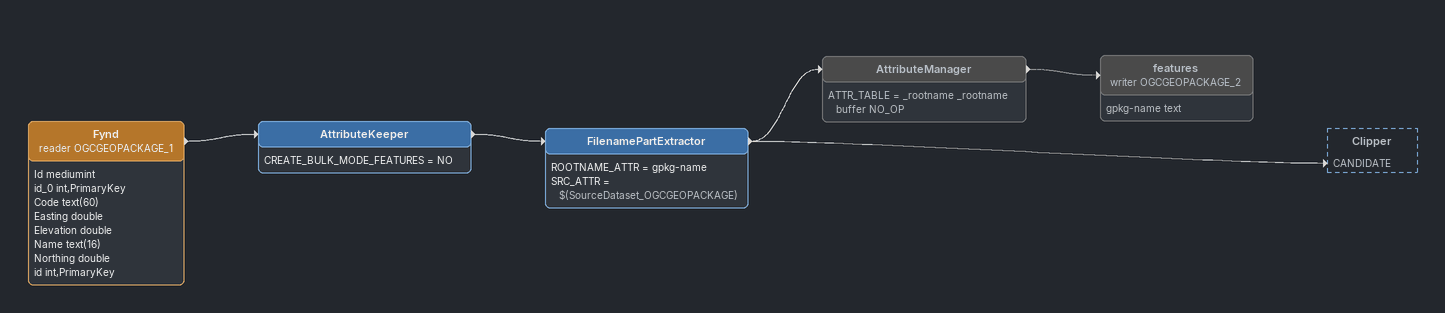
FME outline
Fynd (reader OGCGEOPACKAGE_1)
    attributes: Id mediumint, id_0 int,PrimaryKey, Code text(60), Easting double, Elevation double, Name text(16), Northing double, id int,PrimaryKey
    -> AttributeKeeper
AttributeKeeper
    CREATE_BULK_MODE_FEATURES = NO
    -> FilenamePartExtractor
FilenamePartExtractor
    ROOTNAME_ATTR = gpkg-name
    SRC_ATTR = $(SourceDataset_OGCGEOPACKAGE)
    -> AttributeManager
    -> Clipper [CANDIDATE]
AttributeManager [off]
    ATTR_TABLE = _rootname _rootname  buffer NO_OP
    -> features (writer OGCGEOPACKAGE_2) [off]
features (writer OGCGEOPACKAGE_2) [off]
    attributes: gpkg-name text
